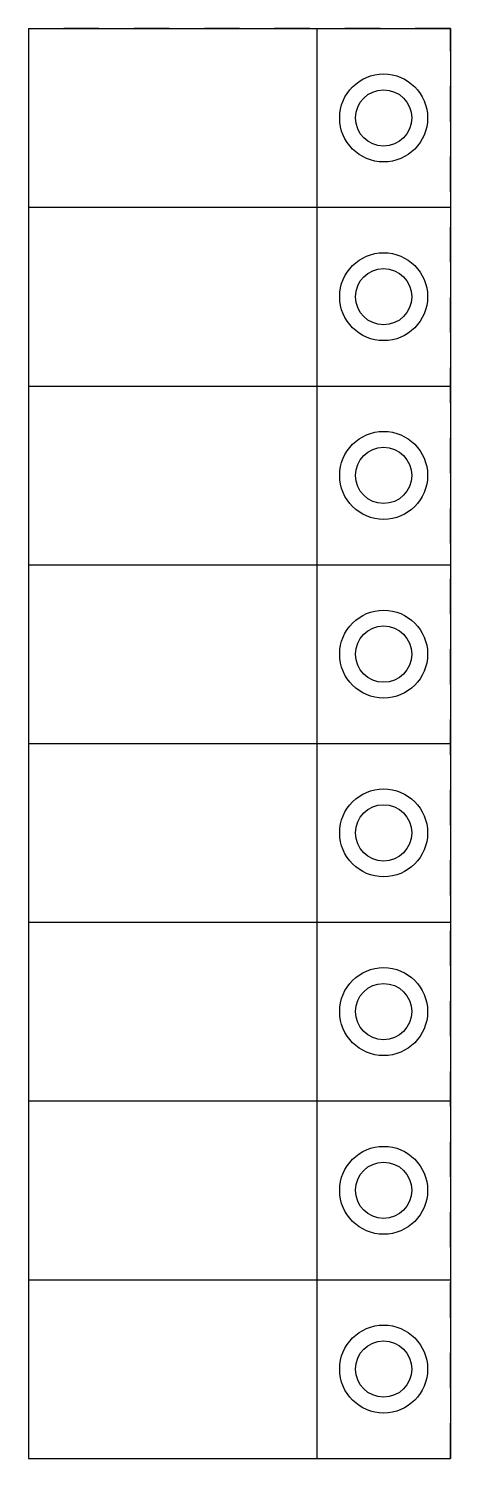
# Model space of a CAD drawing. Extents: x -10.1 to 1.9, y -38.1 to 2.5.
import ezdxf

# ---------------------------------------------------------------- set-up
doc = ezdxf.new("R2010")
doc.units = 0
doc.linetypes.add('虚线', pattern=[2, 1, -1])
for name, color, linetype in [('粗实线层', 7, 'CONTINUOUS'), ('细实线层', 7, 'CONTINUOUS'), ('虚线层', 6, '虚线')]:
    doc.layers.add(name, color=color, linetype=linetype)

msp = doc.modelspace()

# ---------------------------------------------------------------- linework, layer by layer
at = {"layer": '粗实线层'}
for p, q in [((-10.1, 2.54), (1.9, 2.54)), ((-10.1, 2.54), (-10.1, -17.78)), ((-1.9, 2.54), (-1.9, -17.78)), ((1.9, 2.54), (1.9, -17.78)), ((-10.1, -2.54), (1.9, -2.54)), ((-10.1, -7.62), (1.9, -7.62)), ((-10.1, -12.7), (1.9, -12.7)), ((-10.1, -17.78), (1.9, -17.78)), ((-10.1, -17.78), (1.9, -17.78)), ((-10.1, -17.78), (-10.1, -38.1)), ((-1.9, -17.78), (-1.9, -38.1)), ((1.9, -17.78), (1.9, -38.1)), ((-10.1, -22.86), (1.9, -22.86)), ((-10.1, -27.94), (1.9, -27.94)), ((-10.1, -33.02), (1.9, -33.02)), ((-10.1, -38.1), (1.9, -38.1))]:
    msp.add_line(p, q, dxfattribs=at)
at = {"layer": '细实线层'}
for centre, radius in [((0, 0), 1.25), ((0, 0), 0.8), ((0, -5.08), 1.25), ((0, -5.08), 0.8), ((0, -10.16), 1.25), ((0, -10.16), 0.8), ((0, -15.24), 1.25), ((0, -15.24), 0.8), ((0, -20.32), 1.25), ((0, -20.32), 0.8), ((0, -25.4), 1.25), ((0, -25.4), 0.8), ((0, -30.48), 1.25), ((0, -30.48), 0.8), ((0, -35.56), 1.25), ((0, -35.56), 0.8)]:
    msp.add_circle(centre, radius, dxfattribs=at)
at = {"layer": '虚线层'}
msp.add_lwpolyline([(-10.1, 2.54), (-10.1, -38.1), (1.9, -38.1), (1.9, 2.54)], close=True, dxfattribs=at)

doc.saveas('drawing.dxf')
